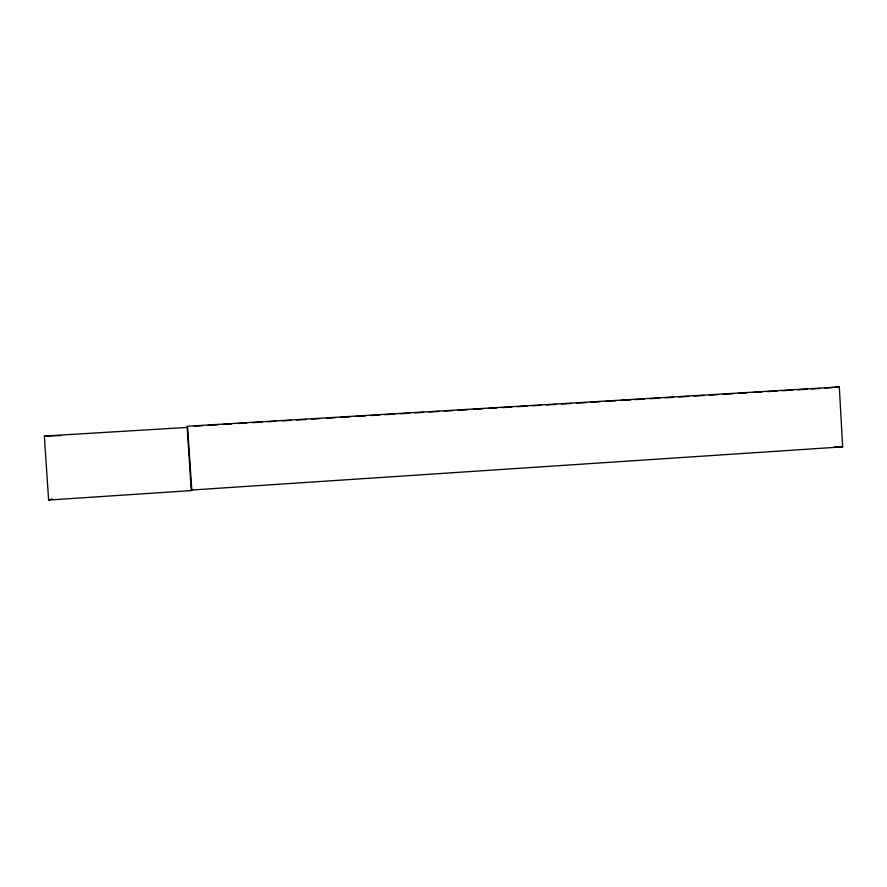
<?xml version="1.0" encoding="UTF-8"?>
<svg xmlns="http://www.w3.org/2000/svg" width="887" height="887" viewBox="0 0 887 887"><rect width="100%" height="100%" fill="white"/><g stroke="black" fill="none" stroke-linecap="round" stroke-linejoin="round"><path stroke-width="1.33" d="M191.792 490.023L187.6 427.39M187.19 427.423L44.35 436.049L48.608 500.046L191.259 490.589L193.421 489.391M48.608 500.046L52.555 498.949M825.021 388.062L839.313 386.954L842.65 446.86L191.226 490.056M839.313 386.954L187.113 426.248L191.259 490.589M194.353 426.181L202.635 425.682M208.157 425.35L217.825 424.762M223.347 424.429L231.629 423.931M238.536 423.509L246.819 423.01M252.34 422.678L262.009 422.101M267.53 421.768L275.813 421.27M282.72 420.848L291.003 420.349M296.524 420.017L306.192 419.44M311.714 419.096L319.996 418.597M326.904 418.187L335.186 417.688M340.708 417.356L350.376 416.768M355.898 416.435L365.566 415.859M371.088 415.526L379.37 415.027M384.891 414.695L394.56 414.107M400.081 413.774L409.75 413.187M415.271 412.854L423.554 412.355M429.075 412.023L438.743 411.446M444.265 411.113L452.547 410.614M458.069 410.282L467.737 409.694M473.259 409.362L482.927 408.785M488.449 408.452L496.731 407.953M502.253 407.621L511.921 407.033M517.443 406.701L527.111 406.113M532.632 405.78L540.915 405.281M546.436 404.949L556.105 404.372M561.626 404.04L571.283 403.452M576.816 403.119L586.473 402.543M590.62 402.288L600.288 401.711M605.81 401.367L615.467 400.791M621 400.458L630.657 399.871M634.804 399.627L644.472 399.039M649.994 398.707L659.651 398.13M665.172 397.797L673.466 397.298M678.987 396.966L688.645 396.378M694.177 396.045L703.834 395.458M709.356 395.125L717.65 394.626M723.171 394.294L732.828 393.717M738.361 393.385L746.643 392.886M753.54 392.464L761.833 391.965M767.355 391.633L777.012 391.056M782.534 390.723L792.202 390.136M797.723 389.803L807.392 389.216M811.538 388.972L819.821 388.473M44.35 436.049L60.715 435.595M834.545 446.593L842.65 446.86"/></g></svg>
